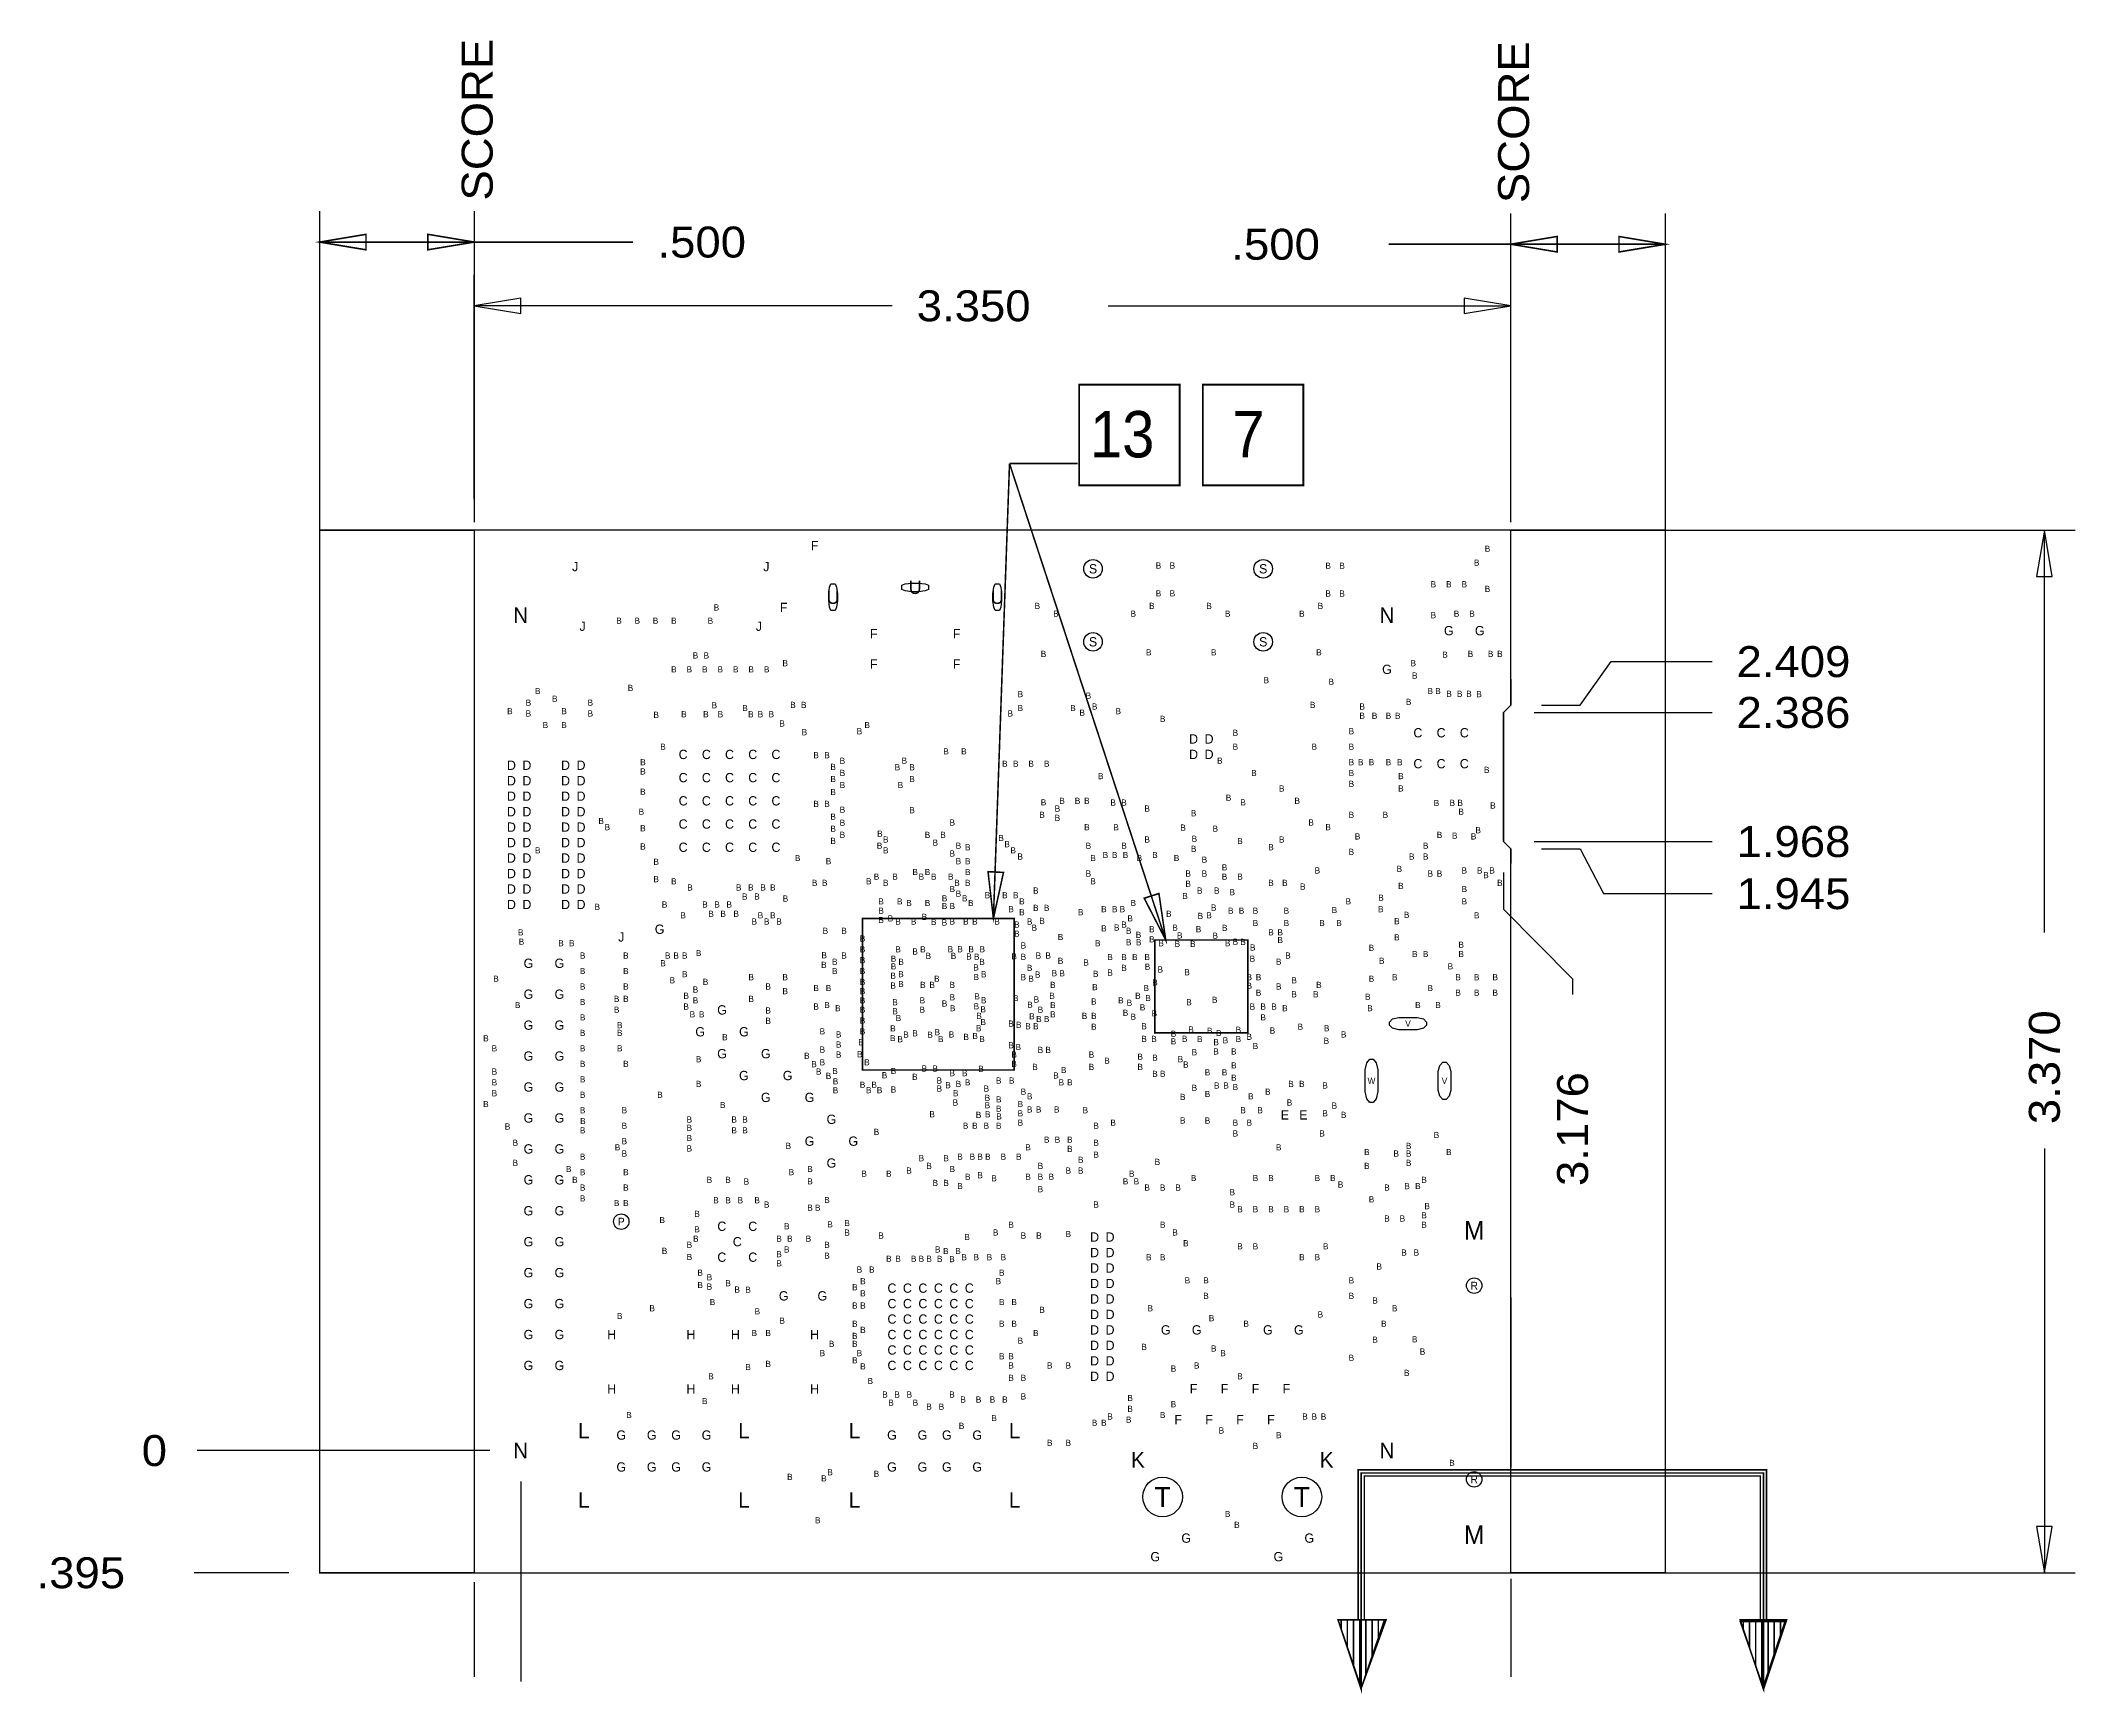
# Model space of a CAD drawing. Extents: x -10328 to 23178, y -9202 to 12802.
# Drawn here: x -1552 to 5025, y -788 to 4557 of the extents above; entities that cross this region are included whole.
import ezdxf
from ezdxf.enums import TextEntityAlignment as Align

# ---------------------------------------------------------------- set-up
doc = ezdxf.new("R2010")
doc.units = 0
doc.header["$MEASUREMENT"] = 0
doc.layers.get('0').update_dxf_attribs({"linetype": 'CONTINUOUS'})
doc.layers.add('1', color=7, linetype='CONTINUOUS')

# ---------------------------------------------------------------- blocks, each defined once
blk = doc.blocks.new('FIGURE_CIRCLE')
blk.add_circle((0, 0), 0.5)
blk = doc.blocks.new('FIGURE_OBLONG')
blk.add_lwpolyline([(-0.5, -0.125), (-0.5, 0.125), (-0.416, 0.375), (-0.25, 0.5), (0.25, 0.5), (0.416, 0.375), (0.5, 0.125), (0.5, -0.125), (0.416, -0.375), (0.25, -0.5), (-0.25, -0.5), (-0.416, -0.375)], close=True)

msp = doc.modelspace()

# ---------------------------------------------------------------- linework, layer by layer
at = {"layer": '1'}
for points, const_width in [([(-650, 2950), (-650, 4006)], 5), ([(-150, 3000), (-150, 4006)], 5), ([(3200, 3000), (3200, 3999)], 5), ([(3700, 2950), (3700, 3999)], 5), ([(-150, 3906), (-650, 3906)], 5), ([(363, 3906), (-150, 3906)], 5), ([(2806, 3899), (3200, 3899)], 5), ([(3200, 3899), (3700, 3899)], 5), ([(-150, 3000), (-150, 3640)], 5), ([(3200, 3000), (3200, 3640)], 5), ([(1805, 3295), (1805, 3445), (2130, 3445), (2130, 3120), (1805, 3120), (1805, 3320)], 6), ([(2205, 3295), (2205, 3445), (2530, 3445), (2530, 3120), (2205, 3120), (2205, 3320)], 6), ([(1527.96, 1720), (1580, 3190)], 5), ([(2085, 1650), (1580, 3190)], 5), ([(1580, 3190), (1800, 3190)], 5), ([(-150, -395), (-650, -395), (-650, 2975), (-150, 2975)], 5), ([(3200, 2975), (3700, 2975), (3700, -395), (3199, -395)], 5), ([(4026.95, -547.45), (4026.95, -62.45), (2706.95, -62.45), (2706.95, -547.45), (2726.95, -547.45), (2726.95, -82.45), (4006.95, -82.45), (4006.95, -547.45)], 5), ([(2716.95, -772.45), (2716.95, -72.45), (4016.95, -72.45), (4016.95, -772.45)], 5), ([(2651.95, -577.45), (2651.95, -547.45)], 5), ([(2671.95, -637.45), (2671.95, -547.45)], 5), ([(2691.95, -697.45), (2691.95, -547.45)], 5), ([(2711.95, -757.45), (2711.95, -547.45)], 5), ([(2731.95, -723.35), (2731.95, -547.45)], 5), ([(2751.95, -664.75), (2751.95, -547.45)], 5), ([(2771.95, -606.05), (2771.95, -547.45)], 5), ([(3951.95, -581.15), (3951.95, -552.45)], 5), ([(3971.95, -638.45), (3971.95, -552.45)], 5), ([(3991.95, -695.85), (3991.95, -552.45)], 5), ([(4011.95, -753.15), (4011.95, -552.45)], 5), ([(4031.95, -717.45), (4031.95, -552.45)], 5), ([(4051.95, -657.45), (4051.95, -552.45)], 5), ([(4071.95, -597.45), (4071.95, -552.45)], 5)]:
    msp.add_lwpolyline(points, dxfattribs=dict(at, const_width=const_width))
at = {"layer": '1', "const_width": 5}
for points in [[(-500, 3931), (-650, 3906), (-500, 3881)], [(-300, 3881), (-150, 3906), (-300, 3931)], [(3350, 3924), (3200, 3899), (3350, 3874)], [(3550, 3874), (3700, 3899), (3550, 3924)], [(1510.57, 1871.07), (1527.96, 1720), (1560.51, 1868.55)], [(2015.38, 1785.2), (2085, 1650), (2062.99, 1800.47)], [(1595, 1720), (1105, 1720), (1105, 1230), (1595, 1230)], [(2325, 1650), (2050, 1650), (2050, 1350), (2350, 1350), (2350, 1650)], [(2716.95, -767.45), (2641.95, -547.45), (2796.95, -547.45)], [(2716.95, -772.45), (2641.95, -547.45), (2791.95, -547.45), (2716.95, -767.45)], [(4016.95, -767.45), (3941.95, -552.45), (4086.95, -552.45), (4016.95, -762.45)], [(4016.95, -772.45), (3941.95, -547.45), (4091.95, -547.45)]]:
    msp.add_lwpolyline(points, close=True, dxfattribs=at)
at = {"layer": '1'}
for points in [[(-150, 3075), (-150, 3800)], [(3200, 3075), (3200, 3800)], [(1201, 3700), (-150, 3700)], [(1899, 3700), (3200, 3700)], [(3300, 2975), (5025, 2975)], [(4925, 1674), (4925, 2975)], [(3300, 2409.41), (3425, 2409.41), (3525, 2550), (3851, 2550)], [(3200, 2492.85), (3200, 2409.41), (3176.38, 2385.76), (3176.38, 1968.44), (3200, 1944.79), (3200, 1897.85)], [(3276.38, 2385.76), (3851, 2385.76)], [(3276.38, 1968.44), (3851, 1968.44)], [(3300, 1944.79), (3425, 1944.79), (3500, 1800), (3851, 1800)], [(3176.38, 1868.44), (3176.38, 1750), (3400, 1525), (3400, 1474)], [(4925, 976), (4925, -395)], [(3200, 495), (3200, -55)], [(-100, 0), (-1046, 0)], [(0, -100), (0, -746)], [(-750, -395), (-1056, -395)], [(-150, -425), (-150, -731)], [(3200, -415), (3200, -731)], [(3300, -395), (5025, -395)], [(-150, -495), (-150, -731)]]:
    msp.add_lwpolyline(points, dxfattribs=at)
for points in [[(0, 3725), (-150, 3700), (0, 3675)], [(3050, 3675), (3200, 3700), (3050, 3725)], [(-150, -395), (3200, -395), (3200, 1944.79), (3176.38, 1968.44), (3176.38, 2385.76), (3200, 2409.41), (3200, 2975), (-150, 2975)], [(4950, 2825), (4925, 2975), (4900, 2825)], [(4900, -245), (4925, -395), (4950, -245)]]:
    msp.add_lwpolyline(points, close=True, dxfattribs=at)

# ---------------------------------------------------------------- block references
for name, p, xscale, yscale in [('FIGURE_CIRCLE', (1850, 2850), 60, 60), ('FIGURE_CIRCLE', (2400, 2850), 60, 60), ('FIGURE_OBLONG', (1009.5, 2758), 28, 86), ('FIGURE_OBLONG', (1540.5, 2758), 28, 86), ('FIGURE_CIRCLE', (1850, 2614), 60, 60), ('FIGURE_CIRCLE', (2400, 2614), 60, 60), ('FIGURE_OBLONG', (2868, 1380), 120, 40), ('FIGURE_CIRCLE', (325, 740), 50, 50), ('FIGURE_CIRCLE', (3082, 533), 50, 50), ('FIGURE_CIRCLE', (2075, -150), 128, 128), ('FIGURE_CIRCLE', (2525, -150), 128, 128), ('FIGURE_CIRCLE', (3082, -93), 50, 50)]:
    msp.add_blockref(name, p, dxfattribs=dict(at, xscale=xscale, yscale=yscale))
for p, xscale, yscale, rotation in [((1275, 2790), 28, 86, 270), ((2750, 1195), 140, 40, 90), ((2986, 1195), 120, 40, 90)]:
    msp.add_blockref('FIGURE_OBLONG', p, dxfattribs=dict(at, xscale=xscale, yscale=yscale, rotation=rotation))

# ---------------------------------------------------------------- texts
at = {"layer": '1', "width": 1.1}
for s, p in [('SCORE', (-90.75, 4040.1)), ('SCORE', (3259.4, 4031.9)), ('3.370', (4975, 1055)), ('3.176', (3450, 855))]:
    msp.add_text(s, height=100, rotation=90, dxfattribs=at).set_placement(p)
at = {"layer": '1'}
for s, height, width, p in [('.500', 100, 1.1, (442, 3856)), ('.500', 100, 1.1, (2297, 3849)), ('3.350', 100, 1.1, (1280, 3650)), ('13', 150, 0.933333, (1840, 3210)), ('7', 150, 0.933333, (2300, 3210)), ('2.409', 100, 1.1, (3930, 2500)), ('2.386', 100, 1.1, (3930, 2335.76)), ('1.968', 100, 1.1, (3930, 1918.44)), ('1.945', 100, 1.1, (3930, 1750)), ('0', 100, 1.1, (-1225, -50)), ('.395', 100, 1.1, (-1565, -445))]:
    msp.add_text(s, height=height, dxfattribs=dict(at, width=width)).set_placement(p)
for s, height, p in [('F', 30, (950, 2925)), ('B', 20, (3125, 2915)), ('J', 30, (176, 2857.3)), ('J', 30, (794, 2857.3)), ('S', 30, (1850, 2850)), ('B', 20, (2061.5, 2860.6)), ('B', 20, (2106.5, 2860.6)), ('S', 30, (2400, 2850)), ('B', 20, (2610, 2860)), ('B', 20, (2655, 2860)), ('B', 20, (3090, 2870)), ('U', 43, (1009.5, 2758)), ('U', 43, (1275, 2790)), ('U', 43, (1540.5, 2758)), ('B', 20, (2061.5, 2770.6)), ('B', 20, (2106.5, 2770.6)), ('B', 20, (2610, 2770)), ('B', 20, (2655, 2770)), ('B', 20, (2950, 2800)), ('B', 20, (3000, 2800)), ('B', 20, (3050, 2800)), ('B', 20, (3125, 2785)), ('N', 50, (0, 2700)), ('B', 20, (632.9, 2725)), ('F', 30, (850, 2725)), ('B', 20, (1670, 2730)), ('B', 20, (1730, 2705)), ('B', 20, (1980, 2705)), ('B', 20, (2040, 2730)), ('B', 20, (2225, 2730)), ('B', 20, (2285, 2705)), ('B', 20, (2525, 2705)), ('B', 20, (2585, 2730)), ('N', 50, (2800, 2700)), ('B', 20, (2950, 2700)), ('B', 20, (3025, 2705)), ('B', 20, (3075, 2705)), ('J', 30, (200, 2664.4)), ('B', 20, (317.7, 2682.3)), ('B', 20, (376.8, 2682.3)), ('B', 20, (435.9, 2682.3)), ('B', 20, (495, 2682.3)), ('B', 20, (613.2, 2682.3)), ('J', 30, (770, 2664.4)), ('F', 30, (1141, 2640)), ('F', 30, (1409, 2640)), ('G', 30, (3000, 2650)), ('G', 30, (3100, 2650)), ('B', 20, (565, 2570)), ('B', 20, (600, 2570)), ('B', 20, (1690, 2575)), ('S', 30, (1850, 2614)), ('B', 20, (2030, 2580)), ('B', 20, (2240, 2580)), ('S', 30, (2400, 2614)), ('B', 20, (2580, 2580)), ('B', 20, (2987.5, 2572.5)), ('B', 20, (3070, 2575)), ('B', 20, (3135, 2575)), ('B', 20, (3165, 2575)), ('B', 20, (495, 2525)), ('B', 20, (545, 2525)), ('B', 20, (595, 2525)), ('B', 20, (645, 2525)), ('B', 20, (695, 2525)), ('B', 20, (745, 2525)), ('B', 20, (795, 2525)), ('B', 20, (855, 2545)), ('F', 30, (1141, 2542)), ('F', 30, (1409, 2542)), ('B', 20, (2410, 2490)), ('G', 30, (2800, 2525)), ('B', 20, (2885, 2545)), ('B', 20, (2890, 2505)), ('B', 20, (55, 2455)), ('B', 20, (110, 2430)), ('B', 20, (355, 2465)), ('B', 20, (1615, 2445)), ('B', 20, (1835, 2440)), ('B', 20, (2620, 2485)), ('B', 20, (2940, 2455)), ('B', 20, (2965, 2455)), ('B', 20, (3000.6, 2446)), ('B', 20, (3035, 2446)), ('B', 20, (3065, 2446)), ('B', 20, (3097.5, 2445)), ('B', 20, (-35, 2390)), ('B', 20, (25, 2417.5)), ('B', 20, (25, 2382.5)), ('B', 20, (140, 2390)), ('B', 20, (225, 2417.5)), ('B', 20, (225, 2382.5)), ('B', 20, (438, 2378)), ('B', 20, (527.4, 2380)), ('B', 20, (598.62, 2380)), ('B', 20, (625.8, 2409.2)), ('B', 20, (645.48, 2380)), ('B', 20, (725, 2400)), ('B', 20, (743.88, 2380)), ('B', 20, (775, 2380)), ('B', 20, (810, 2380)), ('B', 20, (880, 2410)), ('B', 20, (915, 2410)), ('B', 20, (1582.5, 2382.5)), ('B', 20, (1615, 2400)), ('B', 20, (1785, 2400)), ('B', 20, (1815, 2385)), ('B', 20, (1855, 2405)), ('B', 20, (1931.5, 2390)), ('B', 20, (2075, 2365)), ('B', 20, (2560, 2410)), ('B', 20, (2720, 2405)), ('B', 20, (2720, 2375)), ('B', 20, (2760, 2375)), ('B', 20, (2805, 2375)), ('B', 20, (2835, 2375)), ('B', 20, (2870, 2420)), ('B', 20, (80, 2345)), ('B', 20, (140, 2345)), ('B', 20, (845, 2350)), ('B', 20, (917, 2322)), ('B', 20, (1095, 2325)), ('B', 20, (1120, 2345)), ('D', 30, (2175, 2300)), ('D', 30, (2225, 2300)), ('B', 20, (2310, 2320)), ('B', 20, (2685, 2325)), ('C', 30, (2900, 2320)), ('C', 30, (2975, 2320)), ('C', 30, (3050, 2320)), ('B', 20, (460, 2275)), ('C', 30, (525, 2250)), ('C', 30, (600, 2250)), ('C', 30, (675, 2250)), ('C', 30, (750, 2250)), ('C', 30, (825, 2250)), ('B', 20, (955, 2247.6)), ('B', 20, (990, 2247.6)), ('B', 20, (1040, 2229.4)), ('B', 20, (1240, 2230)), ('B', 20, (1375, 2260)), ('B', 20, (1432.5, 2260)), ('D', 30, (2175, 2250)), ('D', 30, (2225, 2250)), ('B', 20, (2260, 2230)), ('B', 20, (2310, 2275)), ('B', 20, (2565, 2275)), ('B', 20, (2685, 2275)), ('D', 30, (-30, 2215)), ('D', 30, (-30, 2165)), ('D', 30, (20, 2215)), ('D', 30, (20, 2165)), ('D', 30, (145, 2215)), ('D', 30, (145, 2165)), ('D', 30, (195, 2215)), ('D', 30, (195, 2165)), ('B', 20, (395, 2225)), ('B', 20, (395, 2195)), ('C', 30, (525, 2175)), ('C', 30, (600, 2175)), ('C', 30, (675, 2175)), ('C', 30, (750, 2175)), ('C', 30, (825, 2175)), ('B', 20, (1010, 2209.8)), ('B', 20, (1010, 2170.6)), ('B', 20, (1040, 2190.2)), ('B', 20, (1217.84, 2208.52)), ('B', 20, (1265, 2208.52)), ('B', 20, (1265, 2170.6)), ('B', 20, (1565, 2220)), ('B', 20, (1600, 2220)), ('B', 20, (1650, 2220)), ('B', 20, (1700, 2220)), ('B', 20, (1875, 2180)), ('B', 20, (2370, 2190)), ('B', 20, (2685, 2225)), ('B', 20, (2685, 2190)), ('B', 20, (2715, 2225)), ('B', 20, (2750, 2225)), ('B', 20, (2805, 2225)), ('B', 20, (2841.5, 2224.75)), ('B', 20, (2845, 2180)), ('C', 30, (2900, 2220)), ('C', 30, (2975, 2220)), ('C', 30, (3050, 2220)), ('B', 20, (3122.5, 2200)), ('D', 30, (-30, 2115)), ('D', 30, (20, 2115)), ('D', 30, (145, 2115)), ('D', 30, (195, 2115)), ('B', 20, (395, 2129.52)), ('C', 30, (525, 2100)), ('C', 30, (600, 2100)), ('C', 30, (675, 2100)), ('C', 30, (750, 2100)), ('C', 30, (825, 2100)), ('B', 20, (1010, 2128.4)), ('B', 20, (1040, 2151)), ('B', 20, (1227.5, 2151)), ('B', 20, (1690, 2095)), ('B', 20, (1750, 2100)), ('B', 20, (1800, 2100)), ('B', 20, (1830, 2100)), ('B', 20, (2288, 2110)), ('B', 20, (2335, 2095)), ('B', 20, (2460, 2140)), ('B', 20, (2510, 2100)), ('B', 20, (2685, 2155)), ('B', 20, (2845, 2140)), ('D', 30, (-30, 2065)), ('D', 30, (20, 2065)), ('D', 30, (145, 2065)), ('D', 30, (195, 2065)), ('B', 20, (260, 2035)), ('B', 20, (390, 2065)), ('C', 30, (525, 2025)), ('C', 30, (600, 2025)), ('C', 30, (675, 2025)), ('C', 30, (750, 2025)), ('C', 30, (825, 2025)), ('B', 20, (955, 2090.16)), ('B', 20, (990, 2090.16)), ('B', 20, (1010, 2049)), ('B', 20, (1040, 2071.6)), ('B', 20, (1040, 2029.4)), ('B', 20, (1265, 2070)), ('B', 20, (1395, 2030)), ('B', 20, (1685, 2055)), ('B', 20, (1735, 2075)), ('B', 20, (1735, 2045)), ('B', 20, (1915, 2094.4)), ('B', 20, (1950, 2094.4)), ('B', 20, (2025, 2075)), ('B', 20, (2175, 2060)), ('B', 20, (2555, 2030)), ('B', 20, (2685, 2055)), ('B', 20, (2795, 2055)), ('B', 20, (2960, 2093)), ('B', 20, (3011.2, 2093.6)), ('B', 20, (3036.8, 2093.6)), ('B', 20, (3040, 2065)), ('B', 20, (3142.5, 2085)), ('D', 30, (-30, 2015)), ('D', 30, (-30, 1965)), ('D', 30, (20, 2015)), ('D', 30, (20, 1965)), ('D', 30, (145, 2015)), ('D', 30, (145, 1965)), ('D', 30, (195, 2015)), ('D', 30, (195, 1965)), ('B', 20, (280, 2015)), ('B', 20, (395, 2011.44)), ('B', 20, (1010, 2009.8)), ('B', 20, (1010, 1970.6)), ('B', 20, (1040, 1990.2)), ('B', 20, (1161, 1994)), ('B', 20, (1180, 1975)), ('B', 20, (1315, 1990)), ('B', 20, (1340, 1965)), ('B', 20, (1365, 1990)), ('B', 20, (1552.8, 1980)), ('B', 20, (1830, 2015)), ('B', 20, (1924.4, 2014.4)), ('B', 20, (2025, 1975)), ('B', 20, (2141, 2013.5)), ('B', 20, (2177.5, 1977.5)), ('B', 20, (2245, 2010)), ('B', 20, (2325, 1970)), ('B', 20, (2460, 1975)), ('B', 20, (2610, 2015)), ('B', 20, (2705, 1985)), ('B', 20, (2970, 1990)), ('B', 20, (3019, 1987.5)), ('B', 20, (3080, 1985)), ('B', 20, (3095, 2005)), ('D', 30, (-30, 1915)), ('D', 30, (20, 1915)), ('B', 20, (55, 1940)), ('D', 30, (145, 1915)), ('D', 30, (195, 1915)), ('B', 20, (395, 1952.4)), ('B', 20, (438, 1903)), ('C', 30, (525, 1950)), ('C', 30, (600, 1950)), ('C', 30, (675, 1950)), ('C', 30, (750, 1950)), ('C', 30, (825, 1950)), ('B', 20, (895, 1915)), ('B', 20, (995, 1905)), ('B', 20, (1160, 1955)), ('B', 20, (1180, 1940)), ('B', 20, (1395, 1930)), ('B', 20, (1415, 1955)), ('B', 20, (1415, 1905)), ('B', 20, (1445, 1950)), ('B', 20, (1445, 1905)), ('B', 20, (1572.4, 1960)), ('B', 20, (1592, 1940)), ('B', 20, (1614.6, 1920)), ('B', 20, (1835, 1955)), ('B', 20, (1850, 1915)), ('B', 20, (1890, 1925)), ('B', 20, (1920, 1925)), ('B', 20, (1950, 1955)), ('B', 20, (1955, 1925)), ('B', 20, (2000, 1915)), ('B', 20, (2050, 1925)), ('B', 20, (2120, 1915)), ('B', 20, (2175, 1945)), ('B', 20, (2210, 1910)), ('B', 20, (2425, 1950)), ('B', 20, (2685, 1935)), ('B', 20, (2880, 1920)), ('B', 20, (2925, 1955)), ('B', 20, (2925, 1920)), ('D', 30, (-30, 1865)), ('D', 30, (20, 1865)), ('D', 30, (145, 1865)), ('D', 30, (195, 1865)), ('B', 20, (438, 1847)), ('B', 20, (495, 1840)), ('B', 20, (950, 1835)), ('B', 20, (982.5, 1835)), ('B', 20, (1125, 1840)), ('B', 20, (1150, 1855)), ('B', 20, (1180, 1835)), ('B', 20, (1210, 1855)), ('B', 20, (1275, 1870)), ('B', 20, (1295, 1855)), ('B', 20, (1315, 1870)), ('B', 20, (1335, 1855)), ('B', 20, (1390, 1855)), ('B', 20, (1410, 1835)), ('B', 20, (1445, 1870)), ('B', 20, (1445, 1835)), ('B', 20, (1835, 1865)), ('B', 20, (1850, 1840)), ('B', 20, (2157.5, 1865)), ('B', 20, (2157.5, 1832)), ('B', 20, (2210, 1865)), ('B', 20, (2275, 1885)), ('B', 20, (2275, 1855)), ('B', 20, (2325, 1855)), ('B', 20, (2425, 1835)), ('B', 20, (2470, 1835)), ('B', 20, (2575, 1875)), ('B', 20, (2840, 1880)), ('B', 20, (2940, 1865)), ('B', 20, (2970, 1865)), ('B', 20, (3050, 1875)), ('B', 20, (3100, 1875)), ('B', 20, (3120, 1860)), ('B', 20, (3140, 1875)), ('B', 20, (3165, 1835)), ('D', 30, (-30, 1815)), ('D', 30, (-30, 1765)), ('D', 30, (20, 1815)), ('D', 30, (20, 1765)), ('D', 30, (145, 1815)), ('D', 30, (145, 1765)), ('D', 30, (195, 1815)), ('D', 30, (195, 1765)), ('B', 20, (547.08, 1820)), ('B', 20, (704.52, 1820)), ('B', 20, (724.2, 1790.8)), ('B', 20, (743.88, 1820)), ('B', 20, (763.56, 1790.8)), ('B', 20, (783.24, 1820)), ('B', 20, (815, 1820)), ('B', 20, (855.97, 1784.03)), ('B', 20, (1165, 1775)), ('B', 20, (1225, 1775)), ('B', 20, (1255, 1770)), ('B', 20, (1315, 1770)), ('B', 20, (1370, 1785)), ('B', 20, (1395, 1815)), ('B', 20, (1415, 1800)), ('B', 20, (1435, 1785)), ('B', 20, (1455, 1770)), ('B', 20, (1508.5, 1795)), ('B', 20, (1565, 1795)), ('B', 20, (1600, 1795)), ('B', 20, (1620, 1775)), ('B', 20, (1665, 1810)), ('B', 20, (1980, 1770)), ('B', 20, (2147.5, 1792.5)), ('B', 20, (2195, 1810)), ('B', 20, (2250, 1810)), ('B', 20, (2300, 1805)), ('B', 20, (2528, 1823)), ('B', 20, (2675, 1775)), ('B', 20, (2780.73, 1787)), ('B', 20, (2845, 1825)), ('B', 20, (3050, 1815)), ('B', 20, (3050, 1775)), ('B', 20, (247.5, 1757.5)), ('B', 20, (465, 1765)), ('B', 20, (525, 1730)), ('B', 20, (595.6, 1765)), ('B', 20, (615.2, 1735)), ('B', 20, (634.8, 1765)), ('B', 20, (654.4, 1735)), ('B', 20, (674, 1765)), ('B', 20, (696.6, 1735)), ('B', 20, (755, 1710)), ('B', 20, (775, 1730)), ('B', 20, (795, 1710)), ('B', 20, (815, 1730)), ('B', 20, (835, 1710)), ('B', 20, (1165, 1745)), ('B', 20, (1165, 1715)), ('B', 20, (1195, 1720)), ('B', 20, (1220, 1710)), ('B', 20, (1270, 1710)), ('B', 20, (1305, 1725)), ('B', 20, (1335, 1708.5)), ('B', 20, (1369.64, 1706.72)), ('B', 20, (1370, 1760)), ('B', 20, (1395, 1760)), ('B', 20, (1395, 1710)), ('B', 20, (1439, 1710)), ('B', 20, (1468, 1710)), ('B', 20, (1540, 1710)), ('B', 20, (1585, 1750)), ('B', 20, (1603.78, 1700)), ('B', 20, (1620, 1740)), ('B', 20, (1645, 1710)), ('B', 20, (1665, 1754)), ('B', 20, (1685, 1712)), ('B', 20, (1700, 1754)), ('B', 20, (1810, 1740)), ('B', 20, (1885, 1750)), ('B', 20, (1920, 1750)), ('B', 20, (1945, 1750)), ('B', 20, (1950, 1700)), ('B', 20, (1970, 1720)), ('B', 20, (2095, 1735)), ('B', 20, (2197, 1728)), ('B', 20, (2225, 1730)), ('B', 20, (2240, 1755)), ('B', 20, (2295, 1745)), ('B', 20, (2330, 1745)), ('B', 20, (2375, 1745)), ('B', 20, (2375, 1705)), ('B', 20, (2475, 1745)), ('B', 20, (2475, 1705)), ('B', 20, (2590, 1705)), ('B', 20, (2630, 1747)), ('B', 20, (2645, 1705)), ('B', 20, (2780, 1750)), ('B', 20, (2832, 1711)), ('B', 20, (2863.5, 1731.5)), ('B', 20, (3090, 1730)), ('B', 20, (0, 1675)), ('B', 20, (2.5, 1645)), ('B', 20, (130, 1640)), ('B', 20, (165, 1640)), ('J', 30, (325, 1660)), ('G', 30, (449, 1685)), ('B', 20, (985, 1680)), ('B', 20, (1045, 1680)), ('B', 20, (1105, 1655)), ('B', 20, (1603.78, 1670.72)), ('B', 20, (1660, 1690)), ('B', 20, (1745, 1660)), ('B', 20, (1865, 1640)), ('B', 20, (1885, 1688)), ('B', 20, (1926.5, 1690.5)), ('B', 20, (1965, 1680)), ('B', 20, (1965, 1643)), ('B', 20, (1997, 1667)), ('B', 20, (1997.5, 1643)), ('B', 20, (2040, 1685)), ('B', 20, (2040.01, 1652.51)), ('B', 20, (2070, 1640)), ('B', 20, (2115, 1690)), ('B', 20, (2122.51, 1637.51)), ('B', 20, (2130, 1665)), ('B', 20, (2172.51, 1637.51)), ('B', 20, (2191, 1685)), ('B', 20, (2245, 1664)), ('B', 20, (2275.7, 1689.3)), ('B', 20, (2285, 1640)), ('B', 20, (2310, 1645)), ('B', 20, (2335, 1644)), ('B', 20, (2425, 1675)), ('B', 20, (2455, 1675)), ('B', 20, (2455, 1650)), ('B', 20, (2832, 1659)), ('B', 20, (3040, 1635)), ('G', 30, (25, 1575)), ('G', 30, (125, 1575)), ('B', 20, (200, 1600)), ('B', 20, (340, 1600)), ('B', 20, (460, 1575)), ('B', 20, (475, 1600)), ('B', 20, (502.5, 1600)), ('B', 20, (530, 1600)), ('B', 20, (575, 1608)), ('B', 20, (980, 1570)), ('B', 20, (981, 1601)), ('B', 20, (1015, 1580)), ('B', 20, (1045, 1600)), ('B', 20, (1105, 1620)), ('B', 20, (1105, 1585)), ('B', 20, (1205, 1590)), ('B', 20, (1220, 1620)), ('B', 20, (1229.73, 1579.73)), ('B', 20, (1274.97, 1613.03)), ('B', 20, (1300, 1620)), ('B', 20, (1317.5, 1599)), ('B', 20, (1388.7, 1620.74)), ('B', 20, (1399, 1599)), ('B', 20, (1420.02, 1620.49)), ('B', 20, (1448.89, 1596.89)), ('B', 20, (1456, 1620.49)), ('B', 20, (1473.81, 1596.33)), ('B', 20, (1490.98, 1579.55)), ('B', 20, (1492, 1620.5)), ('B', 20, (1595, 1597.5)), ('B', 20, (1625, 1632.5)), ('B', 20, (1625, 1596.03)), ('B', 20, (1673.5, 1600)), ('B', 20, (1705, 1600)), ('B', 20, (1745, 1583)), ('B', 20, (1827.5, 1577.5)), ('B', 20, (1905, 1595)), ('B', 20, (1950, 1595)), ('B', 20, (1985, 1595)), ('B', 20, (2025, 1595)), ('B', 20, (2365, 1590)), ('B', 20, (2366, 1626)), ('B', 20, (2450, 1580)), ('B', 20, (2480, 1600)), ('B', 20, (2750, 1625)), ('B', 20, (2783, 1583)), ('B', 20, (2890, 1605)), ('B', 20, (2925, 1605)), ('B', 20, (3040, 1605)), ('B', 20, (-80, 1525)), ('B', 20, (200, 1550)), ('B', 20, (340, 1550)), ('B', 20, (490, 1520)), ('B', 20, (530, 1540)), ('B', 20, (597.5, 1515)), ('B', 20, (745, 1530)), ('B', 20, (855, 1530)), ('B', 20, (1015, 1550)), ('B', 20, (1105, 1550)), ('B', 20, (1105, 1515)), ('B', 20, (1204, 1535)), ('B', 20, (1204, 1503)), ('B', 20, (1205, 1565)), ('B', 20, (1229, 1540)), ('B', 20, (1229, 1508)), ('B', 20, (1300, 1505)), ('B', 20, (1330, 1505)), ('B', 20, (1345, 1525)), ('B', 20, (1395, 1505)), ('B', 20, (1471.91, 1561.5)), ('B', 20, (1472.5, 1530.5)), ('B', 20, (1496.5, 1539.5)), ('B', 20, (1624.5, 1530)), ('B', 20, (1645, 1560)), ('B', 20, (1649.74, 1525.26)), ('B', 20, (1671.04, 1538.52)), ('B', 20, (1720, 1505)), ('B', 20, (1725, 1543)), ('B', 20, (1750, 1542.5)), ('B', 20, (1858.5, 1541)), ('B', 20, (1905, 1545)), ('B', 20, (1950, 1560)), ('B', 20, (2026, 1564)), ('B', 20, (2050, 1513.01)), ('B', 20, (2067.42, 1555.1)), ('B', 20, (2154, 1546)), ('B', 20, (2355, 1530)), ('B', 20, (2385, 1530)), ('B', 20, (2500, 1520)), ('B', 20, (2580, 1505)), ('B', 20, (2750, 1525)), ('B', 20, (2825, 1530)), ('B', 20, (3005, 1565)), ('B', 20, (3030, 1530)), ('B', 20, (3090, 1530)), ('B', 20, (3150, 1530)), ('B', 20, (-10, 1440)), ('G', 30, (25, 1475)), ('G', 30, (125, 1475)), ('B', 20, (200, 1500)), ('B', 20, (200, 1450)), ('B', 20, (310, 1460)), ('B', 20, (340, 1500)), ('B', 20, (340, 1460)), ('B', 20, (535, 1470)), ('B', 20, (565, 1490)), ('B', 20, (565, 1455)), ('B', 20, (745, 1460)), ('B', 20, (800, 1500)), ('B', 20, (855, 1485)), ('B', 20, (955, 1495)), ('B', 20, (990, 1440)), ('B', 20, (995, 1495)), ('B', 20, (1105, 1485)), ('B', 20, (1105, 1455)), ('B', 20, (1210, 1449)), ('B', 20, (1298.5, 1455)), ('B', 20, (1370, 1445)), ('B', 20, (1395, 1465)), ('B', 20, (1475.25, 1467.9)), ('B', 20, (1496.3, 1455.43)), ('B', 20, (1600, 1462.5)), ('B', 20, (1646, 1441)), ('B', 20, (1667, 1458)), ('B', 20, (1717.5, 1470)), ('B', 20, (1720, 1440)), ('B', 20, (1852.5, 1451.5)), ('B', 20, (1856, 1498)), ('B', 20, (1940, 1455)), ('B', 20, (1967.5, 1447.5)), ('B', 20, (1995, 1470)), ('B', 20, (2022, 1495)), ('B', 20, (2028.01, 1462.51)), ('B', 20, (2160.01, 1449.01)), ('B', 20, (2243.01, 1457.01)), ('B', 20, (2355, 1502.5)), ('B', 20, (2385, 1480)), ('B', 20, (2450, 1500)), ('B', 20, (2500, 1475)), ('B', 20, (2570, 1475)), ('B', 20, (2738, 1467)), ('B', 20, (2900, 1440)), ('B', 20, (2940, 1495)), ('B', 20, (2965, 1440)), ('B', 20, (3030, 1480)), ('B', 20, (3090, 1480)), ('B', 20, (3150, 1480)), ('G', 30, (25, 1375)), ('G', 30, (125, 1375)), ('B', 20, (200, 1400)), ('B', 20, (310, 1425)), ('B', 20, (320, 1375)), ('B', 20, (535, 1435)), ('B', 20, (555, 1410)), ('B', 20, (585, 1410)), ('G', 30, (650.74, 1424.26)), ('B', 20, (800, 1422.5)), ('B', 20, (800, 1389)), ('B', 20, (955, 1435)), ('B', 20, (1025, 1430)), ('B', 20, (1105, 1425)), ('B', 20, (1105, 1390)), ('B', 20, (1210, 1420)), ('B', 20, (1221, 1398)), ('B', 20, (1297.97, 1425.03)), ('B', 20, (1395.97, 1430.03)), ('B', 20, (1472.86, 1435.96)), ('B', 20, (1481.5, 1405)), ('B', 20, (1494.76, 1426.12)), ('B', 20, (1495, 1385)), ('B', 20, (1584.95, 1380)), ('B', 20, (1610, 1376.01)), ('B', 20, (1639.5, 1371.5)), ('B', 20, (1652.37, 1403.55)), ('B', 20, (1665, 1371.5)), ('B', 20, (1675, 1395)), ('B', 20, (1680, 1425)), ('B', 20, (1700, 1395)), ('B', 20, (1720, 1410)), ('B', 20, (1822.5, 1405)), ('B', 20, (1852.5, 1405)), ('B', 20, (1955, 1415)), ('B', 20, (1980, 1402.5)), ('B', 20, (2010, 1432.5)), ('B', 20, (2015, 1371.5)), ('B', 20, (2048, 1413)), ('B', 20, (2365, 1435)), ('B', 20, (2400, 1435)), ('B', 20, (2400, 1400)), ('B', 20, (2435, 1435)), ('B', 20, (2470, 1430)), ('B', 20, (2745, 1430)), ('V', 20, (2868, 1380)), ('B', 20, (-112.5, 1332.5)), ('B', 20, (200, 1350)), ('B', 20, (320, 1350)), ('G', 30, (580.03, 1353.55)), ('B', 20, (660, 1336)), ('G', 30, (721.45, 1353.55)), ('B', 20, (975, 1355)), ('B', 20, (1027.5, 1345)), ('B', 20, (1027.5, 1312.5)), ('B', 20, (1100, 1320)), ('B', 20, (1105, 1355)), ('B', 20, (1202.5, 1333.2)), ('B', 20, (1203, 1364.5)), ('B', 20, (1226.5, 1329.5)), ('B', 20, (1245.5, 1344.5)), ('B', 20, (1274.5, 1349)), ('B', 20, (1323, 1344)), ('B', 20, (1346.47, 1352.03)), ('B', 20, (1357.5, 1330)), ('B', 20, (1392.5, 1345)), ('B', 20, (1440, 1337)), ('B', 20, (1469, 1340)), ('B', 20, (1480.33, 1365.04)), ('B', 20, (1491, 1330)), ('B', 20, (1585, 1310)), ('B', 20, (1852.5, 1370)), ('B', 20, (2015, 1330.5)), ('B', 20, (2047, 1330.5)), ('B', 20, (2110, 1347.23)), ('B', 20, (2110, 1322.5)), ('B', 20, (2146, 1331)), ('B', 20, (2167, 1361)), ('B', 20, (2195, 1330)), ('B', 20, (2227, 1357)), ('B', 20, (2248, 1320)), ('B', 20, (2256.27, 1349.77)), ('B', 20, (2278, 1326)), ('B', 20, (2320, 1360)), ('B', 20, (2320, 1330)), ('B', 20, (2355, 1337.5)), ('B', 20, (2375, 1307.5)), ('B', 20, (2430, 1357.5)), ('B', 20, (2520, 1370)), ('B', 20, (2604.5, 1324.5)), ('B', 20, (2605, 1365)), ('B', 20, (2660, 1345)), ('B', 20, (-85, 1300)), ('G', 30, (25, 1275)), ('G', 30, (125, 1275)), ('B', 20, (200, 1300)), ('B', 20, (200, 1250)), ('B', 20, (320, 1300)), ('B', 20, (340, 1250)), ('B', 20, (575, 1265)), ('G', 30, (650.74, 1282.84)), ('G', 30, (792.16, 1282.84)), ('B', 20, (925, 1276)), ('B', 20, (948, 1249)), ('B', 20, (975, 1296)), ('B', 20, (975, 1255)), ('B', 20, (1027.5, 1280)), ('B', 20, (1096, 1281)), ('B', 20, (1119, 1255)), ('B', 20, (1595, 1280)), ('B', 20, (1595, 1250)), ('B', 20, (1608.29, 1304.17)), ('B', 20, (1662.5, 1240)), ('B', 20, (1680, 1295)), ('B', 20, (1705, 1295)), ('B', 20, (1845, 1280)), ('B', 20, (1845, 1240)), ('B', 20, (1895, 1260)), ('B', 20, (2002.5, 1273)), ('B', 20, (2002.5, 1240)), ('B', 20, (2050, 1270)), ('B', 20, (2132.5, 1265)), ('B', 20, (2150, 1247.5)), ('B', 20, (2177.5, 1287.5)), ('B', 20, (2247.5, 1290)), ('B', 20, (2305, 1290)), ('B', 20, (2305, 1245)), ('B', 20, (-85, 1225)), ('B', 20, (-85, 1190)), ('G', 30, (25, 1175)), ('G', 30, (125, 1175)), ('B', 20, (200, 1200)), ('B', 20, (575, 1185)), ('G', 30, (721.45, 1212.13)), ('G', 30, (862.87, 1212.13)), ('B', 20, (963, 1225)), ('B', 20, (995, 1211)), ('B', 20, (1016, 1227)), ('B', 20, (1017.5, 1193.5)), ('B', 20, (1105, 1182.5)), ('B', 20, (1142.5, 1182.5)), ('B', 20, (1176, 1213)), ('B', 20, (1205, 1227)), ('B', 20, (1274, 1208)), ('B', 20, (1305, 1235)), ('B', 20, (1340, 1235)), ('B', 20, (1353, 1196)), ('B', 20, (1381.2, 1181)), ('B', 20, (1395, 1220)), ('B', 20, (1415, 1185)), ('B', 20, (1435, 1220)), ('B', 20, (1444.5, 1190)), ('B', 20, (1488, 1234)), ('B', 20, (1545, 1196)), ('B', 20, (1587, 1196)), ('B', 20, (1730, 1212.5)), ('B', 20, (1747.5, 1190)), ('B', 20, (1755, 1230)), ('B', 20, (1775, 1190)), ('B', 20, (2050, 1217.5)), ('B', 20, (2075, 1218)), ('B', 20, (2220, 1222.5)), ('B', 20, (2250, 1180)), ('B', 20, (2275, 1222.5)), ('B', 20, (2280, 1180)), ('B', 20, (2305, 1205)), ('B', 20, (2310, 1175)), ('B', 20, (2490, 1185)), ('B', 20, (2525, 1185)), ('B', 20, (2600, 1180)), ('W', 20, (2750, 1195)), ('V', 20, (2986, 1195)), ('B', 20, (-112.5, 1120)), ('B', 20, (-85, 1155)), ('B', 20, (200, 1150)), ('B', 20, (450, 1150)), ('B', 20, (653, 1117)), ('G', 30, (792.16, 1141.42)), ('G', 30, (933.58, 1141.42)), ('B', 20, (1017.5, 1164.5)), ('B', 20, (1125, 1165)), ('B', 20, (1160, 1165)), ('B', 20, (1205, 1167)), ('B', 20, (1353, 1170)), ('B', 20, (1405, 1125)), ('B', 20, (1406, 1155)), ('B', 20, (1505, 1170)), ('B', 20, (1508.5, 1140)), ('B', 20, (1508.5, 1116)), ('B', 20, (1545, 1135)), ('B', 20, (1615, 1120)), ('B', 20, (1625, 1160)), ('B', 20, (1645, 1145)), ('B', 20, (2140, 1143)), ('B', 20, (2177.5, 1172.5)), ('B', 20, (2220, 1152.5)), ('B', 20, (2360, 1145)), ('B', 20, (2415, 1160)), ('B', 20, (2485, 1125)), ('B', 20, (2630, 1115)), ('B', 20, (-42.5, 1047.5)), ('G', 30, (25, 1075)), ('G', 30, (125, 1075)), ('B', 20, (200, 1100)), ('B', 20, (200.99, 1064.95)), ('B', 20, (335, 1100)), ('B', 20, (335, 1050)), ('B', 20, (545, 1070)), ('B', 20, (545, 1043)), ('B', 20, (690, 1070)), ('B', 20, (725, 1070)), ('G', 30, (1004.29, 1070.71)), ('B', 20, (1330, 1087)), ('B', 20, (1438, 1050)), ('B', 20, (1468, 1050)), ('B', 20, (1480, 1085)), ('B', 20, (1505, 1050)), ('B', 20, (1509.58, 1087)), ('B', 20, (1545, 1105)), ('B', 20, (1545, 1050)), ('B', 20, (1546, 1080)), ('B', 20, (1615, 1090)), ('B', 20, (1615, 1060)), ('B', 20, (1645, 1102.5)), ('B', 20, (1674, 1102.5)), ('B', 20, (1732.5, 1102.5)), ('B', 20, (1825, 1100)), ('B', 20, (1860, 1050)), ('B', 20, (1915, 1060)), ('B', 20, (2140, 1067)), ('B', 20, (2220, 1066.5)), ('B', 20, (2310, 1060)), ('B', 20, (2335, 1100)), ('B', 20, (2355, 1060)), ('B', 20, (2390, 1100)), ('E', 30, (2470, 1085)), ('E', 30, (2530, 1085)), ('B', 20, (2600, 1090)), ('B', 20, (2660, 1085)), ('B', 20, (-17.5, 995)), ('G', 30, (25, 975)), ('G', 30, (125, 975)), ('B', 20, (200, 1035)), ('B', 20, (313, 980)), ('B', 20, (335, 1000)), ('B', 20, (545, 1010)), ('B', 20, (545, 976.5)), ('B', 20, (690, 1035)), ('B', 20, (725, 1035)), ('B', 20, (865, 985)), ('G', 30, (933.58, 1000)), ('G', 30, (1075, 1000)), ('B', 20, (1150, 1030)), ('B', 20, (1640, 980)), ('B', 20, (1700, 1005)), ('B', 20, (1735, 1005)), ('B', 20, (1775, 1005)), ('B', 20, (1860, 995)), ('B', 20, (2310, 1025)), ('B', 20, (2450, 980)), ('B', 20, (2590, 1025)), ('B', 20, (2870, 984.68)), ('B', 20, (2960, 1020)), ('B', 20, (-17.5, 930)), ('B', 20, (200, 950)), ('B', 20, (335, 960)), ('G', 30, (1004.29, 929.29)), ('B', 20, (1295, 945)), ('B', 20, (1320, 920)), ('B', 20, (1375, 945)), ('B', 20, (1420, 950)), ('B', 20, (1460, 950)), ('B', 20, (1485, 950)), ('B', 20, (1510, 950)), ('B', 20, (1560, 950)), ('B', 20, (1610, 950)), ('B', 20, (1680, 920)), ('B', 20, (1775, 975)), ('B', 20, (1810, 940)), ('B', 20, (1860, 956.5)), ('B', 20, (2058, 933)), ('B', 20, (2735, 965)), ('B', 20, (2735, 920)), ('B', 20, (2830, 960)), ('B', 20, (2870, 960)), ('B', 20, (2870, 930)), ('B', 20, (3000, 965)), ('G', 30, (25, 875)), ('G', 30, (125, 875)), ('B', 20, (155, 910)), ('B', 20, (175, 875)), ('B', 20, (200, 900)), ('B', 20, (200, 850)), ('B', 20, (340, 900)), ('B', 20, (340, 850)), ('B', 20, (610, 875)), ('B', 20, (670, 875)), ('B', 20, (729.55, 869.55)), ('B', 20, (875, 900)), ('B', 20, (935, 910)), ('B', 20, (935, 870)), ('B', 20, (1110, 895)), ('B', 20, (1190, 895)), ('B', 20, (1255, 905)), ('B', 20, (1340, 865)), ('B', 20, (1375, 865)), ('B', 20, (1395, 910)), ('B', 20, (1420, 855)), ('B', 20, (1445, 885)), ('B', 20, (1485, 890)), ('B', 20, (1530, 880)), ('B', 20, (1640, 885)), ('B', 20, (1680, 885)), ('B', 20, (1680, 845)), ('B', 20, (1715, 885)), ('B', 20, (1770, 905)), ('B', 20, (1810, 905)), ('B', 20, (1955, 870)), ('B', 20, (1975, 895)), ('B', 20, (1990, 870)), ('B', 20, (2025, 850)), ('B', 20, (2075, 850)), ('B', 20, (2125, 850)), ('B', 20, (2175, 881)), ('B', 20, (2375, 881)), ('B', 20, (2425, 881)), ('B', 20, (2575, 881)), ('B', 20, (2625, 881)), ('B', 20, (2650, 860)), ('B', 20, (2800, 850)), ('B', 20, (2865.2, 854.8)), ('B', 20, (2900, 855)), ('B', 20, (2920, 875)), ('G', 30, (25, 775)), ('G', 30, (125, 775)), ('B', 20, (200, 815)), ('B', 20, (310, 800)), ('B', 20, (340, 800)), ('B', 20, (631.05, 809)), ('B', 20, (670.45, 809)), ('B', 20, (709.85, 809)), ('B', 20, (764.25, 809)), ('B', 20, (795, 795)), ('B', 20, (935, 785)), ('B', 20, (960, 785)), ('B', 20, (990, 810)), ('B', 20, (1860, 795)), ('B', 20, (2300, 835)), ('B', 20, (2300, 795)), ('B', 20, (2325, 780)), ('B', 20, (2375, 780)), ('B', 20, (2425, 780)), ('B', 20, (2475, 780)), ('B', 20, (2525, 780)), ('B', 20, (2575, 780)), ('B', 20, (2750, 812)), ('B', 20, (2930, 790)), ('P', 25, (325, 740)), ('B', 20, (457.5, 745)), ('B', 20, (570, 765)), ('B', 20, (570, 715)), ('C', 30, (650, 725)), ('C', 30, (750, 725)), ('B', 20, (860, 725)), ('B', 20, (1000, 731)), ('B', 20, (1055, 735.39)), ('B', 20, (1585, 730)), ('B', 20, (2075, 730)), ('B', 20, (2800, 750)), ('B', 20, (2850, 750)), ('B', 20, (2920, 760.38)), ('B', 20, (2920, 729.61)), ('M', 60, (3082, 712)), ('G', 30, (25, 675)), ('G', 30, (125, 675)), ('B', 20, (545.45, 665.15)), ('B', 20, (566, 684.85)), ('C', 30, (700, 675)), ('B', 20, (835, 684.85)), ('B', 20, (860, 650)), ('B', 20, (870, 685)), ('B', 20, (930, 685)), ('B', 20, (990, 665)), ('B', 20, (1055, 704.62)), ('B', 20, (1165, 695)), ('B', 20, (1348.02, 650)), ('B', 20, (1443, 690)), ('B', 20, (1535, 705)), ('B', 20, (1625, 695)), ('B', 20, (1675, 695)), ('B', 20, (1770, 700)), ('D', 30, (1855, 690)), ('D', 30, (1905, 690)), ('B', 20, (2115, 705)), ('B', 20, (2150, 670)), ('B', 20, (2325, 660)), ('B', 20, (2375, 660)), ('B', 20, (2602, 660)), ('B', 20, (465, 645.45)), ('B', 20, (545.45, 625.75)), ('C', 30, (650, 625)), ('C', 30, (750, 625)), ('B', 20, (835, 635)), ('B', 20, (835, 605)), ('B', 20, (990, 630)), ('B', 20, (1095, 585)), ('B', 20, (1135, 585)), ('B', 20, (1190, 620)), ('B', 20, (1220, 620)), ('B', 20, (1270, 620)), ('B', 20, (1295, 620)), ('B', 20, (1320, 620)), ('B', 20, (1354.52, 619.52)), ('B', 20, (1374.2, 645)), ('B', 20, (1393.88, 618.88)), ('B', 20, (1413.56, 645)), ('B', 20, (1433.24, 625)), ('B', 20, (1472.6, 625)), ('B', 20, (1515, 625)), ('B', 20, (1560, 625)), ('D', 30, (1855, 640)), ('D', 30, (1855, 590)), ('D', 30, (1905, 640)), ('D', 30, (1905, 590)), ('B', 20, (2030, 625)), ('B', 20, (2075, 625)), ('B', 20, (2525, 625)), ('B', 20, (2575, 625)), ('B', 20, (2775, 595)), ('B', 20, (2855, 640)), ('B', 20, (2895, 640)), ('G', 30, (25, 575)), ('G', 30, (125, 575)), ('B', 20, (580, 575)), ('B', 20, (580, 535)), ('B', 20, (610, 560)), ('B', 20, (610, 530)), ('B', 20, (670.45, 541)), ('B', 20, (699.85, 520.45)), ('B', 20, (735, 520)), ('B', 20, (1080, 527.92)), ('B', 20, (1106.12, 547.6)), ('C', 30, (1200, 525)), ('C', 30, (1250, 525)), ('C', 30, (1300, 525)), ('C', 30, (1350, 525)), ('C', 30, (1400, 525)), ('C', 30, (1450, 525)), ('B', 20, (1543.88, 547.6)), ('B', 20, (1555, 575)), ('D', 30, (1855, 540)), ('D', 30, (1905, 540)), ('B', 20, (2155, 550)), ('B', 20, (2215, 550)), ('B', 20, (2685, 550)), ('R', 25, (3082, 533)), ('G', 30, (25, 475)), ('G', 30, (125, 475)), ('B', 20, (425, 460)), ('B', 20, (620, 480)), ('G', 30, (850, 500)), ('G', 30, (975, 500)), ('B', 20, (1080, 468.88)), ('B', 20, (1106.12, 508.24)), ('B', 20, (1106.12, 468.88)), ('C', 30, (1200, 475)), ('C', 30, (1250, 475)), ('C', 30, (1300, 475)), ('C', 30, (1350, 475)), ('C', 30, (1400, 475)), ('C', 30, (1450, 475)), ('B', 20, (1555, 480)), ('B', 20, (1595, 480)), ('B', 20, (1685, 455)), ('D', 30, (1855, 490)), ('D', 30, (1905, 490)), ('B', 20, (2035, 460)), ('B', 20, (2215, 500)), ('B', 20, (2685, 500)), ('B', 20, (2761.6, 485)), ('B', 20, (2825, 460)), ('B', 20, (320, 435)), ('B', 20, (765, 450)), ('B', 20, (845, 420)), ('B', 20, (1080, 409.84)), ('B', 20, (1106.12, 390.16)), ('C', 30, (1200, 425)), ('C', 30, (1250, 425)), ('C', 30, (1300, 425)), ('C', 30, (1350, 425)), ('C', 30, (1400, 425)), ('C', 30, (1450, 425)), ('B', 20, (1555, 410)), ('B', 20, (1595, 410)), ('D', 30, (1855, 440)), ('D', 30, (1855, 390)), ('D', 30, (1905, 440)), ('D', 30, (1905, 390)), ('G', 30, (2085, 390)), ('G', 30, (2185, 390)), ('B', 20, (2233, 428)), ('B', 20, (2345, 410)), ('G', 30, (2415, 390)), ('G', 30, (2515, 390)), ('B', 20, (2585, 440)), ('B', 20, (2790, 410)), ('G', 30, (25, 375)), ('G', 30, (125, 375)), ('H', 30, (294, 375)), ('H', 30, (550, 375)), ('H', 30, (694, 375)), ('B', 20, (755, 380)), ('B', 20, (800, 380)), ('H', 30, (950, 375)), ('B', 20, (1005, 345)), ('B', 20, (1080, 370.48)), ('B', 20, (1080, 345)), ('C', 30, (1200, 375)), ('C', 30, (1200, 325)), ('C', 30, (1250, 375)), ('C', 30, (1250, 325)), ('C', 30, (1300, 375)), ('C', 30, (1300, 325)), ('C', 30, (1350, 375)), ('C', 30, (1350, 325)), ('C', 30, (1400, 375)), ('C', 30, (1400, 325)), ('C', 30, (1450, 375)), ('C', 30, (1450, 325)), ('B', 20, (1615, 355)), ('B', 20, (1665, 380)), ('D', 30, (1855, 340)), ('D', 30, (1905, 340)), ('B', 20, (2015, 335)), ('B', 20, (2240, 330)), ('B', 20, (2761.6, 358.4)), ('B', 20, (2889.6, 359.6)), ('B', 20, (2915, 320)), ('G', 30, (25, 275)), ('G', 30, (125, 275)), ('B', 20, (735, 270)), ('B', 20, (800, 280)), ('B', 20, (975, 315)), ('B', 20, (1080, 291.76)), ('B', 20, (1095, 315)), ('B', 20, (1106.12, 272.08)), ('C', 30, (1200, 275)), ('C', 30, (1250, 275)), ('C', 30, (1300, 275)), ('C', 30, (1350, 275)), ('C', 30, (1400, 275)), ('C', 30, (1450, 275)), ('B', 20, (1555, 305)), ('B', 20, (1585, 305)), ('B', 20, (1585, 275)), ('B', 20, (1710, 275)), ('B', 20, (1770, 275)), ('D', 30, (1855, 290)), ('D', 30, (1905, 290)), ('B', 20, (2110, 265)), ('B', 20, (2185, 275)), ('B', 20, (2270, 315)), ('B', 20, (2685, 300)), ('H', 30, (294, 199)), ('H', 30, (550, 199)), ('B', 20, (615, 240)), ('H', 30, (694, 199)), ('H', 30, (950, 199)), ('B', 20, (1130, 225)), ('B', 20, (1585, 235)), ('B', 20, (1625, 235)), ('D', 30, (1855, 240)), ('D', 30, (1905, 240)), ('F', 30, (2175, 200)), ('F', 30, (2275, 200)), ('B', 20, (2325, 240)), ('F', 30, (2375, 200)), ('F', 30, (2475, 200)), ('B', 20, (2864, 251)), ('B', 20, (595, 160)), ('B', 20, (1177.4, 181.12)), ('B', 20, (1197.08, 155)), ('B', 20, (1216.76, 181.12)), ('B', 20, (1256.12, 181.12)), ('B', 20, (1275.8, 155)), ('B', 20, (1320, 142)), ('B', 20, (1360, 142)), ('B', 20, (1393.88, 181.12)), ('B', 20, (1430, 165)), ('B', 20, (1480, 165)), ('B', 20, (1525, 165)), ('B', 20, (1565, 165)), ('B', 20, (1625, 175)), ('B', 20, (1970, 170)), ('B', 20, (1970, 135)), ('B', 20, (2110, 150)), ('L', 50, (204.1, 64.3)), ('B', 20, (350, 115)), ('L', 50, (721.5, 64.3)), ('L', 50, (1079.1, 64.3)), ('B', 20, (1425, 80)), ('B', 20, (1530, 105)), ('L', 50, (1596.5, 64.3)), ('B', 20, (1855, 90)), ('B', 20, (1885, 90)), ('B', 20, (1905, 110)), ('B', 20, (1965, 100)), ('B', 20, (2075, 115)), ('F', 30, (2125, 100)), ('F', 30, (2225, 100)), ('B', 20, (2265, 65)), ('F', 30, (2325, 100)), ('F', 30, (2425, 100)), ('B', 20, (2535, 110)), ('B', 20, (2565, 110)), ('B', 20, (2595, 110)), ('N', 50, (0, 0)), ('G', 30, (325, 50)), ('G', 30, (423.4, 50)), ('G', 30, (502.2, 50)), ('G', 30, (600.6, 50)), ('G', 30, (1200, 50)), ('G', 30, (1298.4, 50)), ('G', 30, (1377.2, 50)), ('G', 30, (1475.6, 50)), ('B', 20, (1710, 25)), ('B', 20, (1770, 25)), ('B', 20, (2375, 15)), ('B', 20, (2450, 50)), ('N', 50, (2800, 0)), ('G', 30, (325, -53)), ('G', 30, (423.4, -53)), ('G', 30, (502.2, -53)), ('G', 30, (600.6, -53)), ('B', 20, (1000, -70)), ('B', 20, (1150, -75)), ('G', 30, (1200, -53)), ('G', 30, (1298.4, -53)), ('G', 30, (1377.2, -53)), ('G', 30, (1475.6, -53)), ('K', 50, (1995, -30)), ('K', 50, (2605, -30)), ('B', 20, (3010, -40)), ('B', 20, (870, -85)), ('B', 20, (980, -90)), ('T', 64, (2075, -150)), ('T', 64, (2525, -150)), ('R', 25, (3082, -93)), ('L', 50, (204.1, -159.7)), ('L', 50, (721.5, -159.7)), ('L', 50, (1079.1, -159.7)), ('L', 50, (1596.5, -159.7)), ('B', 20, (2285, -205)), ('B', 20, (960, -225)), ('B', 20, (2315, -240)), ('M', 60, (3082, -272)), ('G', 30, (2051, -343)), ('G', 30, (2151, -283)), ('G', 30, (2449, -343)), ('G', 30, (2549, -283))]:
    msp.add_text(s, height=height, dxfattribs=at).set_placement(p, align=Align.MIDDLE_CENTER)

doc.saveas('drawing.dxf')
